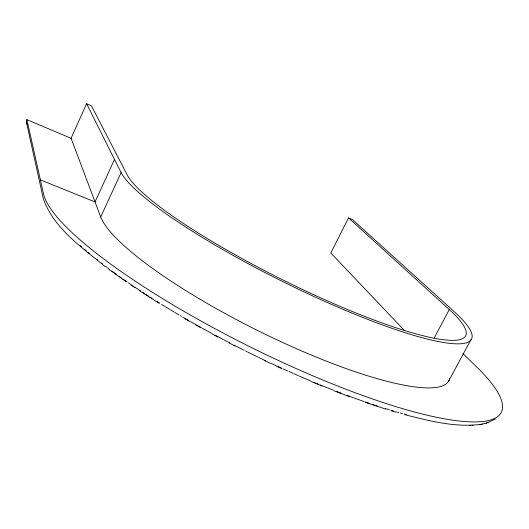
<?xml version="1.0" encoding="UTF-8"?>
<svg xmlns="http://www.w3.org/2000/svg" width="529" height="529" viewBox="0 0 529 529"><rect width="100%" height="100%" fill="white"/><g stroke="black" fill="none" stroke-linecap="round" stroke-linejoin="round"><path stroke-width="0.79" d="M449.571 378.771A194.665 40.442 26.5 0 1 280.132 341.311A194.665 40.442 26.5 0 1 100.708 216.983L71.084 138.294L86.584 103.684L91.418 105.793L127.33 175.159A189.488 31.614 26.5 0 0 345.351 308.592A189.488 31.614 26.5 0 0 449.286 309.591L434.197 337.991M114.509 159.381L95.048 201.946L40.376 179.867M100.708 216.983L121.115 172.566L86.584 103.684M121.115 172.566A196.173 32.765 26.5 0 0 346.898 310.973A196.173 32.765 26.5 0 0 454.186 311.634L352.552 219.647L348.532 217.895L330.83 253.001L404.526 330.599M448.605 381.171L471.154 339.281M495.356 418.948L487.639 422.717M481.529 424.238L488.479 422.453M486.006 423.233L486.845 422.969M405.082 414.756C429.561 420.945 454.98 427.564 480.411 424.423M479.545 424.569L482.395 424.086M469.567 425.303L470.44 425.276M472.02 425.223L472.893 425.197M391.149 410.742L395.884 412.151M385.727 409.082L365.665 402.483M349.828 396.816L333.435 390.567M322.24 386.091L310.873 381.389M27.158 124.242A5.402 5.197 12 0 1 26.873 119.633L71.084 138.294M276.105 366.008L281.944 368.693M264.414 360.507L270.259 363.278M229.526 343.142L235.293 346.118M212.42 334.09L218.087 337.132M195.71 324.866L201.232 327.954M184.839 318.663L190.242 321.764M158.852 303.084L139.53 290.719M130.418 284.622L134.928 287.664M126.014 281.6L108.941 269.373L109.457 269.75M105.059 266.471C81.803 247.169 53.515 228.283 43.246 198.435L26.629 122.973M348.532 217.895L449.286 309.591M462.888 353.537L477.052 367.338A255.289 53.574 26.5 0 1 334.156 384.623A255.289 53.574 26.5 0 1 43.583 194.163L26.873 119.633M406.199 414.584A248.207 53.403 26.5 0 1 403.991 413.995M402.503 413.585A248.207 53.403 26.5 0 1 400.261 412.964M398.747 412.541A248.207 53.403 26.5 0 1 396.459 411.886M393.378 410.987A248.207 53.403 26.5 0 1 391.043 410.292M389.47 409.823A248.207 53.403 26.5 0 1 385.383 408.573M377.732 406.146A248.207 53.403 26.5 0 1 375.61 405.452M374.902 405.221A248.207 53.403 26.5 0 1 372.76 404.506M369.883 403.548A248.207 53.403 26.5 0 1 364.785 401.802M364.051 401.551A248.207 53.403 26.5 0 1 360.361 400.261M359.621 399.997A248.207 53.403 26.5 0 1 354.384 398.119M353.63 397.848A248.207 53.403 26.5 0 1 349.841 396.466M349.08 396.181A248.207 53.403 26.5 0 1 346.786 395.328M341.013 393.153A248.207 53.403 26.5 0 1 338.977 392.373M338.296 392.108A248.207 53.403 26.5 0 1 336.246 391.321M332.82 389.979A248.207 53.403 26.5 0 1 327.987 388.068M327.292 387.79A248.207 53.403 26.5 0 1 322.419 385.826M321.718 385.542A248.207 53.403 26.5 0 1 320.316 384.973M318.213 384.107A248.207 53.403 26.5 0 1 316.104 383.234M315.396 382.943A248.207 53.403 26.5 0 1 313.988 382.361M310.45 380.873A248.207 53.403 26.5 0 1 299.044 375.987M298.33 375.676A248.207 53.403 26.5 0 1 294.025 373.785M293.304 373.467A248.207 53.403 26.5 0 1 288.986 371.55M287.545 370.902A248.207 53.403 26.5 0 1 283.207 368.944M281.765 368.283A248.207 53.403 26.5 0 1 277.421 366.293M275.973 365.625A248.207 53.403 26.5 0 1 270.901 363.258M265.829 360.864A248.207 53.403 26.5 0 1 258.582 357.386M257.854 357.035A248.207 53.403 26.5 0 1 247.731 352.069M247.01 351.712A248.207 53.403 26.5 0 1 245.568 350.991M244.127 350.271A248.207 53.403 26.5 0 1 236.225 346.27M235.504 345.906A248.207 53.403 26.5 0 1 234.076 345.173M229.791 342.957A248.207 53.403 26.5 0 1 224.104 339.988M223.39 339.611A248.207 53.403 26.5 0 1 219.151 337.37M218.451 336.993A248.207 53.403 26.5 0 1 214.933 335.108M212.136 333.601A248.207 53.403 26.5 0 1 207.262 330.942M206.568 330.565A248.207 53.403 26.5 0 1 202.422 328.278M201.046 327.511A248.207 53.403 26.5 0 1 197.621 325.599M196.259 324.832A248.207 53.403 26.5 0 1 190.843 321.764M188.827 320.607A248.207 53.403 26.5 0 1 182.822 317.136M181.507 316.368A248.207 53.403 26.5 0 1 180.184 315.595M178.875 314.821A248.207 53.403 26.5 0 1 174.954 312.5M174.306 312.117A248.207 53.403 26.5 0 1 170.437 309.796M169.796 309.412A248.207 53.403 26.5 0 1 165.346 306.708M164.717 306.324A248.207 53.403 26.5 0 1 161.576 304.393M159.712 303.236A248.207 53.403 26.5 0 1 157.239 301.695M152.008 298.396A248.207 53.403 26.5 0 1 149.945 297.08M148.583 296.207A248.207 53.403 26.5 0 1 145.872 294.461M144.523 293.588A248.207 53.403 26.5 0 1 142.519 292.279M140.535 290.97A248.207 53.403 26.5 0 1 134.683 287.075M133.401 286.215A248.207 53.403 26.5 0 1 131.503 284.926M130.24 284.066A248.207 53.403 26.5 0 1 128.368 282.784M127.132 281.924A248.207 53.403 26.5 0 1 122.86 278.948M121.062 277.685A248.207 53.403 26.5 0 1 119.283 276.416M116.367 274.326A248.207 53.403 26.5 0 1 111.996 271.139M108.756 268.732A248.207 53.403 26.5 0 1 107.48 267.78M106.851 267.304A248.207 53.403 26.5 0 1 105.595 266.351M102.514 263.991A248.207 53.403 26.5 0 1 101.303 263.058M97.746 260.268A248.207 53.403 26.5 0 1 96.589 259.342M89.368 253.451A248.207 53.403 26.5 0 1 88.092 252.379M86.22 250.792A248.207 53.403 26.5 0 1 84.389 249.212M81.433 246.62A248.207 53.403 26.5 0 1 80.289 245.595"/></g></svg>
